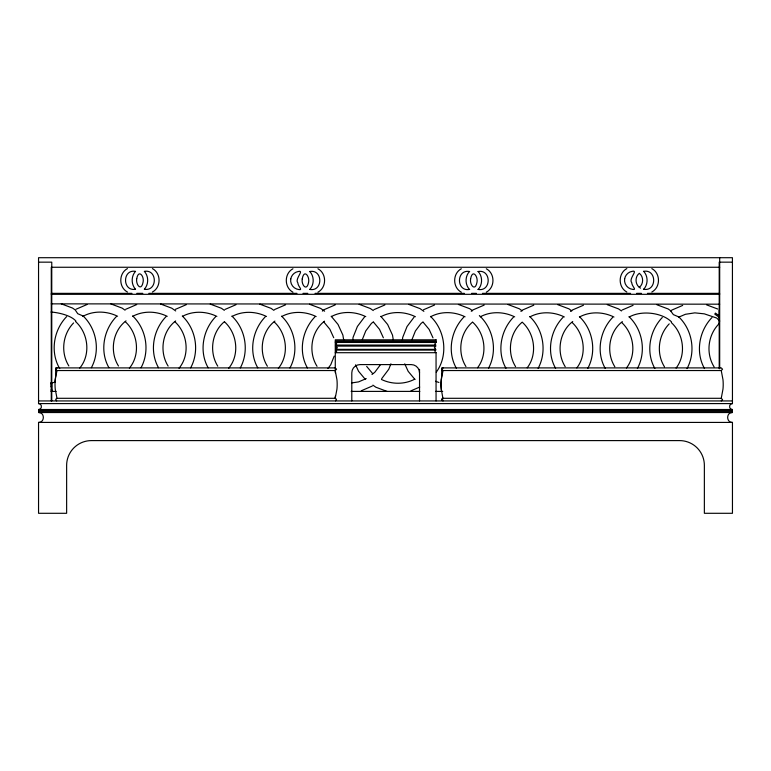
<?xml version="1.0" encoding="UTF-8"?>
<svg xmlns="http://www.w3.org/2000/svg" width="771" height="771" viewBox="0 0 771 771"><rect width="100%" height="100%" fill="white"/><g stroke="black" fill="none" stroke-linecap="round" stroke-linejoin="round"><path stroke-width="1.16" d="M38.723 410.384L38.723 409.507C42.434 409.478 42.26 403.426 38.55 403.59L38.55 257.707L732.431 257.707L732.45 403.59C728.74 403.426 728.566 409.478 732.277 409.507L731.785 411.02L732.277 412.533C726.012 412.456 726.195 422.681 732.45 422.421L732.45 513.293L704.366 513.293L704.366 465.376A24.778 24.778 0 0 0 679.579 440.598L91.421 440.598A24.778 24.778 0 0 0 66.634 465.376L66.634 513.293L38.55 513.293L38.55 422.421C44.805 422.681 44.988 412.456 38.723 412.533L39.215 411.02L38.723 410.384L732.277 410.384M51.175 391.456L51.811 391.446L51.657 382.811L55.078 382.291M61.294 303.851L72.532 308.053L75.279 310L77.726 313.701L83.162 316.023L82.632 316.293M352.549 342.016L353.06 337.37L357.397 326.47L364.49 317.026M402.183 342.093L402.693 337.447L407.03 326.547L414.123 317.103M56.987 370.494L55.242 379.737A35.418 25.038 -90 0 0 55.242 389.104L56.987 398.299L335.202 398.299L336.484 399.282L335.549 400.901M443.026 368.075L443.026 367.902A1.32 1.32 0 0 0 441.696 369.222L443.026 370.543L721.242 370.543L722.562 369.222L721.242 367.902L443.026 367.902L441.696 369.222A1.32 1.32 0 0 0 443.026 370.543L441.272 379.737A35.418 25.038 -90 0 0 441.272 389.104L443.026 398.964M335.202 398.299L336.956 389.104A35.418 25.038 -90 0 0 336.956 379.737L335.202 370.543L56.987 370.543L55.666 369.222L56.987 367.902L335.202 367.902L336.532 369.222L335.202 370.543M443.026 400.939L441.696 399.619L443.026 398.299L721.242 398.299L722.986 389.104A35.418 25.038 -90 0 0 722.986 379.737L721.242 370.543M719.728 321.054L716.751 318.057L704.318 313.845L694.825 312.862L685.39 314.298L678.779 317.132M91.383 367.7C100.384 351.017 96.838 329.121 83.162 316.023M141.026 367.777C150.075 351.017 146.413 329.044 132.66 315.927M190.659 367.854C199.708 351.094 196.046 329.121 182.293 316.004M240.292 367.931C249.351 351.162 245.689 329.198 231.926 316.081M289.935 368.008C298.984 351.239 295.322 329.275 281.569 316.158M334.19 356.096L330.749 364.741L327.935 368.48M362.331 339.548L365.772 330.904L371.4 323.415L373.26 321.96M390.936 363.796L388.767 369.251L381.674 378.696M411.974 339.625L415.405 330.981L421.033 323.492L422.894 322.037M488.477 368.307C497.806 351.133 493.536 328.774 479.35 315.551M538.11 368.384C547.159 351.624 543.507 329.651 529.744 316.534M587.753 368.461C596.802 351.701 593.14 329.728 579.387 316.611M637.386 368.538C646.435 351.778 642.773 329.805 629.02 316.688M687.019 368.615C696.068 351.855 692.406 329.882 678.653 316.765M135.291 271.614C131.137 276.461 131.137 284.152 135.291 289.009M144.562 289.009C148.716 284.152 148.716 276.461 144.562 271.614M75.886 320.996C71.048 315.522 59.126 312.621 51.021 312.024M671.522 321.912C662.597 312.824 641.742 309.865 629.203 317.035M66.672 316.573C53.527 330.161 49.999 352.154 59.724 368.625M73.582 322.953C62.557 334.238 60.466 352.54 68.85 365.936M116.305 316.64C103.526 329.93 99.623 351.354 108.875 367.632M79.76 368.104C90.92 354.641 88.376 333.284 75.683 321.652M165.948 316.717C153.159 330.007 149.256 351.431 158.508 367.709M129.393 368.181C140.553 354.718 138.009 333.351 125.316 321.729M215.581 316.794C202.792 330.084 198.899 351.509 208.151 367.786M179.036 368.259C190.186 354.795 187.652 333.429 174.95 321.806M265.214 316.871C252.435 330.161 248.532 351.586 257.784 367.863M228.669 368.336C239.829 354.872 237.285 333.506 224.592 321.883M314.857 316.948C302.068 330.239 298.165 351.663 307.417 367.94M278.302 368.403C289.462 354.939 286.918 333.583 274.225 321.96M380.392 364.818L374.764 372.306L371.979 374.484M463.766 317.18C450.977 330.47 447.074 351.894 456.326 368.172M436.28 372.162C448.462 355.46 445.368 330.47 430.478 316.389M513.399 317.257C500.61 330.537 496.717 351.971 505.959 368.249M477.548 367.777C487.956 354.265 485.132 333.631 472.768 322.259M563.032 317.334C550.243 330.614 546.35 352.048 555.602 368.326M527.191 367.854C537.589 354.342 534.775 333.708 522.41 322.336M612.666 317.411C599.886 330.692 595.983 352.116 605.235 368.403M576.824 367.931C587.232 354.419 584.408 333.785 572.043 322.413M662.308 317.479C649.519 330.769 645.616 352.193 654.868 368.471M626.457 368.008C636.865 354.496 634.041 333.862 621.677 322.49M669.218 323.868C658.193 335.154 656.102 353.455 664.486 366.851M711.941 317.556C699.152 330.846 695.259 352.27 704.511 368.548M676.1 368.085C686.498 354.573 683.684 333.939 671.319 322.567M718.851 323.945C707.826 335.231 705.735 353.532 714.119 366.929M309.817 289.433C314.317 284.566 314.317 276.384 309.817 271.527M469.443 271.527C464.942 276.384 464.942 284.566 469.443 289.433M478.193 289.433C482.694 284.566 482.694 276.384 478.193 271.527M643.698 289.26C648.199 284.403 648.199 276.22 643.698 271.353M126.01 320.852C112.479 331.164 109.501 351.759 118.483 366.013M175.643 320.929C162.112 331.241 159.134 351.836 168.126 366.09M224.351 321.729C211.591 332.32 208.999 352.222 217.759 366.167M274.919 321.073C261.388 331.395 258.41 351.99 267.392 366.244M322.355 311.079L324.225 309.614L335.24 304.873M324.552 321.15C311.021 331.472 308.043 352.068 317.035 366.321M471.264 311.311L473.134 309.836L484.149 305.104M472.536 322.114C459.776 332.706 457.184 352.607 465.935 366.553M520.897 311.388L522.767 309.913L533.783 305.181M522.169 322.182C509.409 332.783 506.817 352.684 515.577 366.63M570.53 311.455L572.41 309.99L583.416 305.258M572.737 321.536C559.206 331.848 556.228 352.443 565.21 366.697M622.37 321.613C608.839 331.925 605.861 352.52 614.844 366.774M670.683 310.925L673.362 314.616L678.798 316.939M127.437 268.597C118.58 273.262 118.58 287.361 127.437 292.026M152.417 292.026C161.274 287.361 161.274 273.262 152.417 268.597M292.941 268.761C284.085 273.426 284.085 287.525 292.941 292.19M317.931 292.19C326.788 287.525 326.788 273.426 317.931 268.761M461.318 268.761C452.461 273.426 452.461 287.525 461.318 292.19M486.308 292.19C495.165 287.525 495.165 273.426 486.308 268.761M626.833 268.597C617.976 273.262 617.976 287.361 626.833 292.026M639.323 287.332C643.718 283.969 643.718 276.654 639.323 273.291C634.456 276.982 635.14 285.289 640.518 288.171M651.823 292.026C660.68 287.361 660.68 273.262 651.823 268.597M76.05 309.229L87.056 304.497M83.201 316.197C93.811 310.472 106.918 311.002 117.597 316.264M125.683 309.306L136.698 304.574M132.843 316.274C143.454 310.549 156.552 311.079 167.24 316.341M175.316 309.383L186.331 304.651M182.476 316.351C193.087 310.626 206.185 311.156 216.873 316.418M224.959 309.46L235.965 304.718M232.11 316.428C242.72 310.703 255.818 311.233 266.506 316.495M274.592 309.537L285.598 304.796M281.743 316.505C292.363 310.78 305.461 311.311 316.149 316.573M331.385 316.573C341.996 310.858 355.094 311.388 365.782 316.65M373.868 309.682L384.874 304.95M381.019 316.65C391.629 310.935 404.727 311.455 415.415 316.727M423.501 309.759L434.507 305.027M430.652 316.727C441.272 311.002 454.37 311.532 465.058 316.804M480.294 316.804C490.905 311.079 504.003 311.609 514.691 316.871M366.235 378.6L358.592 381.886L351.518 382.956M529.928 316.881C540.538 311.156 553.636 311.686 564.324 316.948M361.291 390.762L372.297 386.03M414.779 379.139C404.553 384.604 391.88 384.498 381.5 379.486M579.561 316.958C590.172 311.233 603.279 311.763 613.957 317.026M410.924 390.839L419.732 387.052M622.043 310.067L633.058 305.335M671.676 310.144L682.692 305.412M436.058 400.939L436.058 352.704L335.279 352.704C338.19 351.374 334.036 349.427 336.927 347.74C333.939 345.957 338.19 343.876 335.279 342.459L436.058 342.459L436.058 341.466L335.279 341.466L335.279 372.701M51.349 387.476L51.349 388.035M436.058 342.459C433.148 343.876 437.388 345.957 434.401 347.74C437.302 349.427 433.148 351.374 436.058 352.704M56.987 398.299L55.705 399.282L56.64 400.901M721.242 400.939L722.562 399.619L721.242 398.299M144.302 271.353C157.631 268.944 157.631 291.669 144.302 289.26M309.595 271.546C323.184 268.848 323.184 292.103 309.595 289.414M135.551 289.26C122.223 291.669 122.223 268.944 135.551 271.353M477.972 271.546C491.561 268.848 491.561 292.103 477.972 289.414M643.477 271.373C657.075 268.684 657.075 291.939 643.477 289.241M469.664 289.414C456.066 292.103 456.066 268.848 469.664 271.546M51.021 382.821L51.657 382.811M50.992 382.985L51.628 382.965M50.973 383.438L51.609 383.428M50.973 384.17L51.609 384.16M50.973 385.134L51.609 385.115M50.992 386.242L51.628 386.232M51.088 389.76L51.724 389.74M51.137 390.724L51.773 390.704M38.55 262.159L51.763 262.159L51.763 400.939M732.431 262.159L719.208 262.159L719.208 368.644M719.69 267.258L51.281 267.258L51.281 400.939M51.281 293.356L131.976 293.356M136.795 293.356L142.808 293.356M148.832 293.356L296.97 293.356M302.993 293.356L307.812 293.356M315.031 293.356L464.373 293.356M471.601 293.356L476.42 293.356M482.434 293.356L630.572 293.356M636.595 293.356L641.414 293.356M647.438 293.356L719.69 293.356M51.281 294.32L719.69 294.32M51.281 303.861L719.69 304.179M335.443 345.08L435.885 345.08M335.443 346.112L435.885 346.112M335.491 349.369L435.846 349.369M335.491 350.082L435.846 350.082M51.281 391.398L56.1 391.398M351.162 391.398L419.81 391.398M435.47 391.398L442.699 391.398M38.55 400.939L732.45 400.939M38.55 403.59L732.45 403.59M38.723 409.507L732.277 409.507M38.723 411.656L732.277 411.656M38.723 412.533L732.277 412.533M38.55 422.421L732.45 422.421M706.564 304.844L717.801 309.046M656.931 304.767L668.168 308.969L671.088 311.041M607.297 304.69L618.535 308.892L621.455 310.964M557.655 304.612L568.892 308.824L571.812 310.886M508.022 304.535L519.259 308.747L522.179 310.809M458.388 304.458L469.626 308.67L472.546 310.732M408.746 304.381L419.983 308.593L423.877 311.349M359.113 304.304L370.35 308.516L373.27 310.578M309.479 304.237L320.717 308.439L324.61 311.195M259.837 304.16L271.074 308.361L273.994 310.424M435.586 381.231L438.93 382.483M210.204 304.082L221.441 308.284L224.361 310.356M160.57 304.005L171.808 308.207L175.701 310.964M387.052 391.408L375.814 387.206L372.894 385.134M110.937 303.928L122.165 308.13L125.085 310.202M719.285 315.85L715.392 313.103L714.813 314.154L719.285 317.324M423.134 322.182L429.129 329.4L433.003 337.871M380.835 316.312L387.649 324.495L392.526 335.183L393.644 342.102M373.501 322.105L379.496 329.323L383.37 337.794M414.962 379.486L408.158 371.304L404.736 363.816M331.202 316.235L338.006 324.418L342.893 335.106L344.001 342.035M366.668 366.398L372.663 373.607M323.859 322.027L329.863 329.246L333.727 337.717M365.329 379.409L358.515 371.227L355.595 364.808M51.31 386.281L51.32 386.84M719.69 257.707L719.69 368.692M719.285 310.096L719.285 323.608M441.696 367.902L441.696 376.499M419.53 369.319L419.53 400.939M351.798 400.939L351.798 372.856A8.259 8.259 0 0 1 360.057 364.596L411.271 364.596A8.259 8.259 0 0 1 419.53 372.856M335.279 396.236L335.279 398.588M56.987 368.075L56.987 367.902A1.32 1.32 0 0 0 55.666 369.222A1.32 1.32 0 0 0 56.987 370.543M55.666 367.902L55.666 376.499M441.552 391.427A49.942 49.942 0 0 1 441.552 377.414M442.091 400.554A1.32 1.32 0 0 1 443.026 398.299M55.078 382.079A49.942 49.942 0 0 1 55.512 377.414M335.616 342.497A1.32 1.32 0 0 1 335.616 345.051M335.703 346.15A1.648 1.648 0 0 1 335.703 349.34M335.616 350.101A1.32 1.32 0 0 1 335.616 352.655M136.718 278.736C135.648 284.605 141.382 292.045 143.127 281.887C144.302 275.97 138.404 268.944 136.718 278.736M290.773 278.9C289.992 283.111 292.566 287.573 296.604 289C304.796 291.38 297.934 286.985 297.847 282.822C294.377 279.044 305.037 269.667 298.136 271.546C294.464 272.173 291.409 275.228 290.773 278.9M302.232 278.9C301.162 284.769 306.887 292.209 308.641 282.051C309.711 276.191 303.986 268.742 302.232 278.9M470.609 278.9C469.539 284.769 475.264 292.209 477.018 282.051C478.087 276.191 472.363 268.742 470.609 278.9M624.664 278.736C623.874 282.947 626.457 287.41 630.495 288.836C638.687 291.216 631.825 286.822 631.738 282.658C628.269 278.88 638.918 269.503 632.018 271.373C628.346 272.009 625.3 275.064 624.664 278.736M436.058 339.818L335.279 339.818L335.279 341.139L436.058 341.139L436.058 339.818"/></g></svg>
